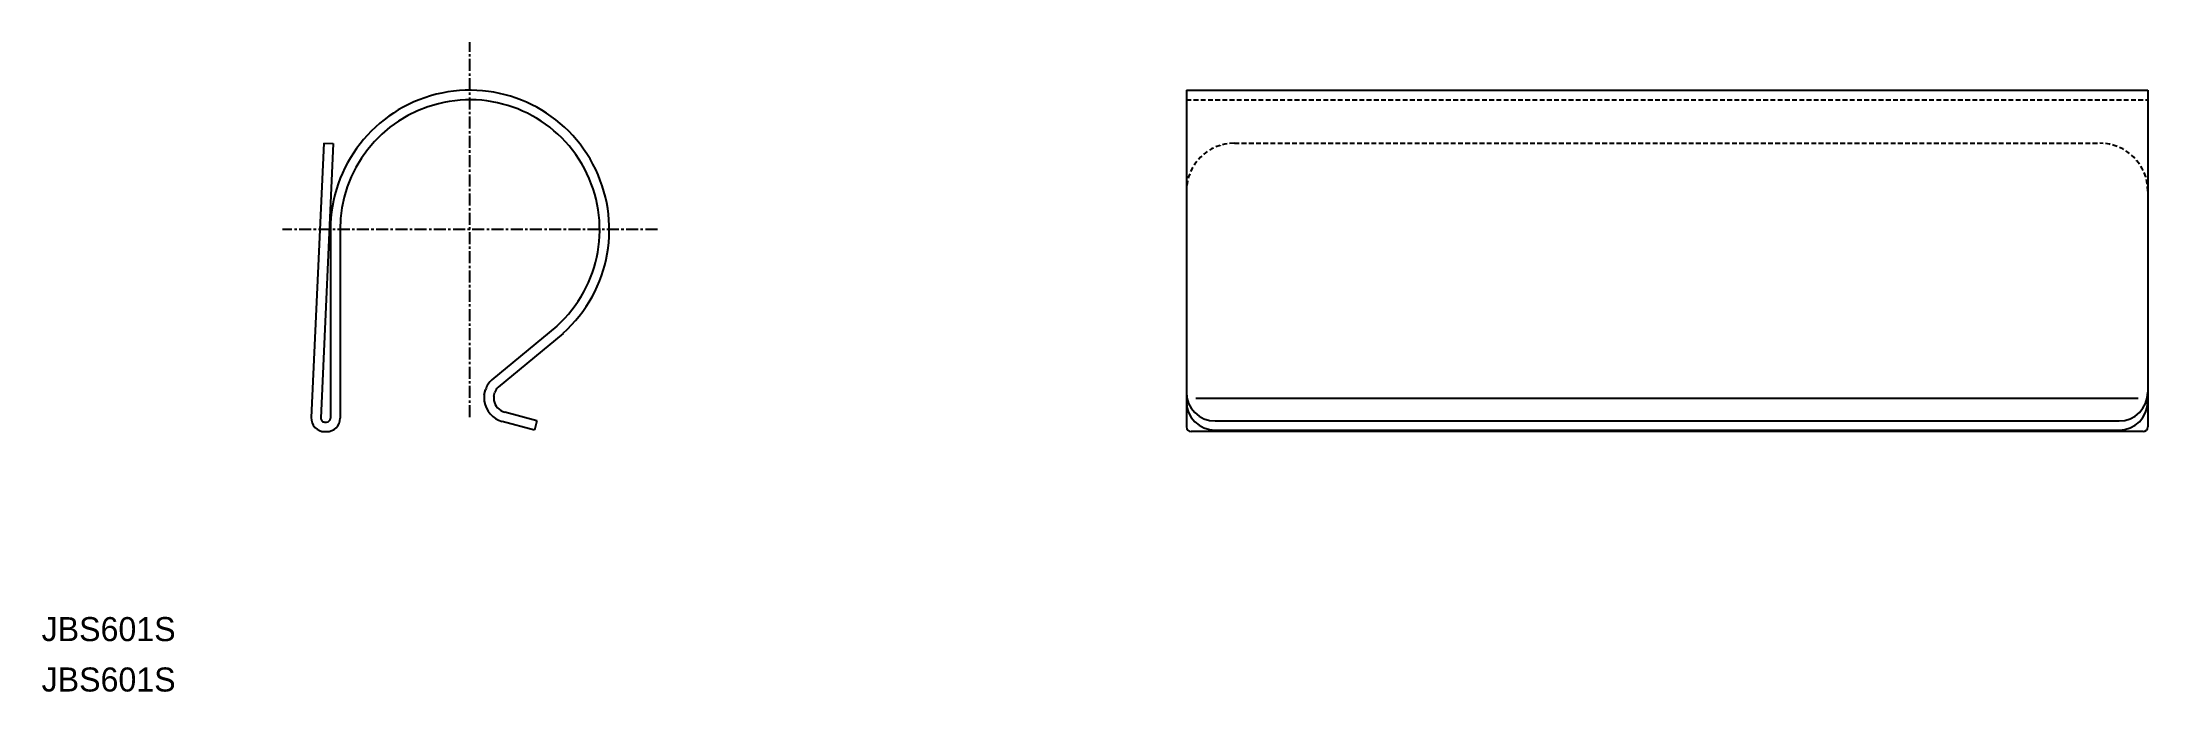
# Model space of a CAD drawing. Extents: x 0 to 219, y 0 to 68.
import ezdxf

# ---------------------------------------------------------------- set-up
doc = ezdxf.new("R2010")
doc.units = 0
doc.linetypes.add('CENTER', pattern=[2, 1.25, -0.25, 0.25, -0.25])
doc.linetypes.add('DASHED', pattern=[0.75, 0.5, -0.25])
doc.layers.get('0').update_dxf_attribs({"linetype": 'CONTINUOUS'})
doc.layers.add('CENTER', color=1, linetype='CENTER')

msp = doc.modelspace()

# ---------------------------------------------------------------- linework, layer by layer
at = {"color": 7, "linetype": 'CONTINUOUS'}
for p, q in [((119.06, 62.52), (219.06, 62.52)), ((119.06, 62.52), (119.06, 27.52)), ((219.06, 62.52), (219.06, 27.52)), ((29.34, 57.02), (28.04, 28.48)), ((30.34, 56.97), (29.04, 28.43)), ((29.34, 57.02), (30.34, 56.97)), ((30.04, 48.02), (30.04, 28.42)), ((31.04, 48.02), (31.04, 28.42)), ((53.58, 38), (46.84, 32.4)), ((54.24, 37.24), (47.47, 31.63)), ((46.04, 30.83), (46.18, 31.38)), ((46.04, 30.83), (46.04, 30.18)), ((47.04, 30.7), (47.15, 31.12)), ((47.04, 30.7), (47.04, 30.27)), ((51.52, 28.13), (48.16, 29.03)), ((120.06, 30.49), (218.06, 30.49)), ((29.44, 28.02), (29.64, 28.02)), ((29.44, 27.02), (29.64, 27.02)), ((51.26, 27.17), (47.89, 28.07)), ((51.52, 28.13), (51.26, 27.17)), ((218.56, 27.02), (119.56, 27.02)), ((122.06, 28.13), (216.06, 28.13)), ((122.06, 27.17), (216.06, 27.17))]:
    msp.add_line(p, q, dxfattribs=at)
at = {"color": 3, "linetype": 'DASHED'}
for p, q in [((119.06, 61.52), (219.06, 61.52)), ((124.06, 57.01), (214.06, 57.01))]:
    msp.add_line(p, q, dxfattribs=at)
at = {"color": 7, "linetype": 'CONTINUOUS'}
for centre, radius, start, end in [((44.54, 48.02), 14.5, 311.9878, 180), ((44.54, 48.02), 13.5, 312.0715, 180), ((48.11, 30.86), 2, 129.6867, 165), ((48.11, 30.86), 1, 129.6867, 165), ((122.06, 31.13), 3, 180, 270), ((216.06, 31.13), 3, 270, 360), ((29.44, 28.42), 1.4, 177.3875, 270), ((48.64, 30.6), 2.64, 189.1217, 253.4308), ((48.64, 30.6), 1.64, 191.5823, 253.0088), ((122.06, 30.17), 3, 180, 270), ((216.06, 30.17), 3, 270, 360), ((29.44, 28.42), 0.4, 177.3875, 270), ((29.64, 28.42), 1.4, 270, 0), ((29.64, 28.42), 0.4, 270, 0), ((119.56, 27.52), 0.5, 180, 270), ((218.56, 27.52), 0.5, 270, 0)]:
    msp.add_arc(centre, radius, start, end, dxfattribs=at)
at = {"color": 3, "linetype": 'DASHED'}
for centre, start, end in [((124.06, 52.01), 90, 180), ((214.06, 52.01), 0, 90)]:
    msp.add_arc(centre, 5, start, end, dxfattribs=at)
at = {"layer": 'CENTER', "color": 1, "linetype": 'CENTER'}
for p, q in [((44.54, 28.52), (44.54, 67.52)), ((64.04, 48.02), (25.04, 48.02))]:
    msp.add_line(p, q, dxfattribs=at)

# ---------------------------------------------------------------- texts
at = {"color": 7, "linetype": 'CONTINUOUS'}
for p in [(0, 5.24), (0, 0)]:
    msp.add_text('JBS601S', height=2.5, dxfattribs=at).set_placement(p)

doc.saveas('drawing.dxf')
